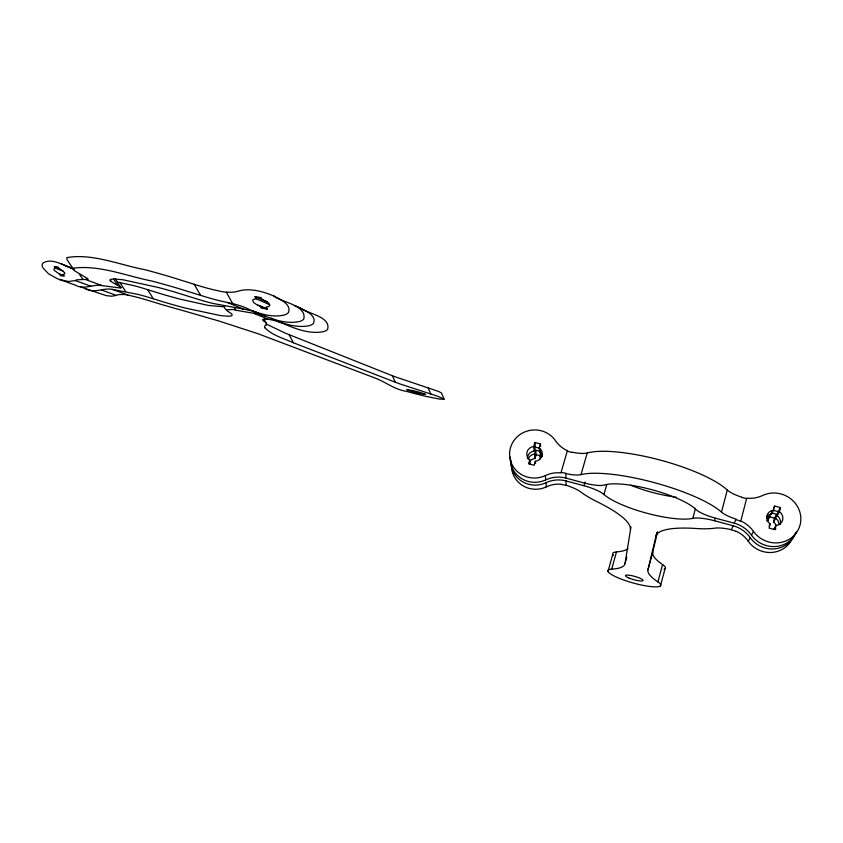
<?xml version="1.0" encoding="UTF-8"?>
<svg xmlns="http://www.w3.org/2000/svg" width="843" height="843" viewBox="0 0 843 843"><rect width="100%" height="100%" fill="white"/><g stroke="black" fill="none" stroke-linecap="round" stroke-linejoin="round"><path stroke-width="1.26" d="M657.572 531.775L652.777 551.996A97.335 19.832 14.6 0 0 662.577 564.568L657.919 581.912A27.461 5.132 15.6 0 1 633.42 583.061A27.461 5.132 15.6 0 1 611.723 569.141A93.573 18.304 16.4 0 0 625.032 563.503L630.964 526.928M657.919 581.912A97.63 18.757 14.8 0 1 647.961 569.815L656.834 532.628M776.266 525.611A7.893 7.471 22.4 0 0 773.505 522.144L774.506 518.15L776.709 514.262L772.146 513.05M773.505 522.144L775.686 518.297L776.709 514.262M780.102 524.631A8.04 7.608 21.9 0 0 777.172 515.684L778.194 511.617L780.481 507.581L774.664 506.042L773.558 508.066M780.481 507.581L779.448 511.69A8.135 7.682 21.7 0 1 775.971 525.558L774.928 529.699L769.101 528.139L770.144 523.998A8.135 7.682 21.7 0 1 773.632 510.152L774.664 506.042M766.761 520.837A7.893 7.471 22.4 0 1 767.868 520.647L768.626 517.644M767.868 520.647L770.755 513.756M766.898 516.201A8.04 7.608 21.9 0 1 771.429 514.156L772.199 511.111M510.89 460.088A24.531 23.625 -5.5 0 0 545.99 482.702A28.504 27.671 -0.3 0 1 566.022 480.931L583.946 485.737A22.466 5.248 15.9 0 1 603.967 494.493A50.675 12.013 15.2 0 0 647.002 513.271A50.675 12.013 15.2 0 0 692.82 518.361A23.056 5.321 14.7 0 1 714.59 520.784L715.254 518.255M796.551 531.807A25.901 24.5 21.9 0 1 775.592 546.506A25.901 24.5 21.9 0 1 751.492 535.168A29.737 28.42 22.7 0 0 734.274 523.197L736.097 519.172A24.363 5.88 14.3 0 1 721.513 512.144L727.267 490.036A79.411 19.969 15.1 0 0 659.384 459.867A79.411 19.969 15.1 0 0 587.202 452.976A23.383 6.08 16 0 1 571.965 452.196M692.82 518.361L695.475 508.34M660.438 585.948L665.032 568.772M647.961 569.815L652.777 551.996M625.032 563.503L626.77 557.16M611.723 569.141L616.475 551.923A93.299 19.357 16.3 0 0 627.993 548.709M608.014 571.438L612.735 554.399M603.967 494.493L606.749 484.609M583.946 485.737L585.01 482.017M734.274 523.197L715.612 518.203A23.941 5.732 14.6 0 1 695.791 509.362A50.675 12.013 15.2 0 0 651.607 489.635A50.675 12.013 15.2 0 0 604.621 484.967A23.298 5.648 15.9 0 1 583.988 482.934L565.927 478.097L565.779 473.618A23.478 5.753 16.1 0 0 581.017 474.609L587.202 452.976M529.91 461.258A7.534 7.26 -5.4 0 1 535.02 458.539L536.159 454.683L535.695 450.204L540.026 451.353M540.416 443.966L539.246 447.939A7.756 7.461 -5.8 0 1 535.316 461.3L534.135 465.294L528.603 463.808L529.783 459.825A7.756 7.461 -5.8 0 1 533.724 446.474L534.894 442.512L540.416 443.966L540.626 446.284M542.407 456.421A7.671 7.387 -5.6 0 0 539.678 452.533L540.258 450.562M540.279 458.855L539.963 455.536L540.816 452.617M527.349 458.286A7.671 7.387 -5.6 0 1 534.22 451.079L535.379 447.159L534.894 442.512M535.02 458.539L534.546 454.092L535.695 450.204M87.904 279.286L77.019 279.802A44.173 11.054 20.9 0 0 75.153 280.54L68.62 281.52L59.484 279.486A11.349 2.814 21.4 0 1 56.945 278.496L48.378 273.669L42.845 267.758A48.209 12.16 21.2 0 1 42.982 263.058C52.182 257.22 63.942 266.23 72.677 268.085M281.615 322.764A24.184 6.607 19.4 0 0 273.006 320.203A15.701 4.31 19.4 0 0 268.611 319.371L263.964 319.17L262.879 320.034A4.31 1.191 19.6 0 0 263.669 320.804A14.268 3.888 19.7 0 1 266.314 323.364A13.92 3.793 19.7 0 1 265.682 325.24M714.59 520.784L733.104 525.758L731.345 529.625A22.93 5.216 14.5 0 0 715.033 528.139A79.695 18.904 15.2 0 1 696.097 528.498A109.042 23.288 14.4 0 0 655.833 536.327M793.105 536.369A25.416 24.078 22.4 0 1 772.831 552.355A25.416 24.078 22.4 0 1 748.289 541.28L750.196 537.644A29.516 28.219 22.9 0 0 733.104 525.758M751.492 535.168L753.473 531.396A26.207 24.763 21.7 0 0 788.827 539.509A26.207 24.763 21.7 0 0 797.299 506.211A26.207 24.763 21.7 0 0 762.609 495.484A29.674 28.019 16.5 0 1 746.687 498.202L740.828 520.995A30.085 28.725 22.4 0 1 753.473 531.396M771.429 514.156L773.632 510.152M769.058 525.937L770.144 523.998M777.172 515.684L779.448 511.69M775.971 525.558L773.726 529.404A8.04 7.608 21.9 0 0 775.939 528.856M59.484 279.486L75.343 285.113C84.247 290.329 93.057 283.68 102.161 285.629L120.97 288.085L115.502 278.949M80.485 286.578A12.076 3.014 21.2 0 0 85.596 288.749C94.5 293.912 103.394 287.452 112.509 289.412L138.241 294.439A82.625 20.443 20.3 0 1 147.894 297.136L167.399 303.111A217.557 63.92 21.7 0 0 185.702 308.169L221.014 315.693L229.486 316.273L231.878 315.735L232.12 314.576A8.736 2.35 20 0 0 230.655 313.132L228.485 311.731A5.005 1.359 20 0 1 226.693 310.35M63.373 271.13L55.501 268.243L54.237 268.717A14.974 3.762 21.4 0 0 54.173 270.35L59.21 273.87M224.765 306.852L208.495 305.461L180.328 299.191A200.94 59.347 21.8 0 1 161.877 294.081L142.172 287.969A77.809 19.589 20.5 0 0 134.374 285.756L117.546 282.131M256.188 298.822L255.345 298.886A15.532 4.415 19.7 0 0 252.721 300.677L253.806 302.658L256.493 304.513A6.554 1.855 19.8 0 0 260.023 305.956L267.263 309.033L266.146 306.936L267.379 306.82A15.68 4.457 19.9 0 0 269.739 305.177L268.759 303.206L266.146 301.341A6.596 1.886 19.8 0 0 262.31 299.76L261.161 297.6L255.029 296.683L256.188 298.822L269.707 304.681M257.189 312.669A25.733 7.029 19.7 0 0 243.595 309.149L212.594 303.364A91.824 26.238 20.7 0 1 201.635 300.382L174.448 291.963A172.625 42.034 19.8 0 0 158.484 287.526L122.92 279.75L113.594 278.917L110.791 279.307L110.085 280.298A8.051 2.086 21 0 0 110.897 281.436L120.665 287.2A3.361 0.864 21 0 1 121.034 287.589M87.935 279.223A3.277 0.832 21.3 0 0 87.356 278.464L74.837 270.961A12.814 3.288 21.3 0 1 73.899 269.897L67.05 259.655L66.839 257.621C92.14 253.058 120.243 265.092 145.186 269.76A244.744 58.736 19.7 0 1 170.286 276.82L199.243 285.872A85.786 25.153 20.9 0 0 213.247 289.707L221.119 291.457A22.877 6.502 20.4 0 0 226.303 292.194L230.75 292.289A54.848 15.743 20.7 0 0 238.748 290.951C250.508 287.853 262.921 291.499 273.827 295.988C280.213 302.036 307.274 304.945 303.765 319.097A49.769 14.162 19.8 0 1 299.581 321.51C283.122 324.987 266.925 316.81 252.194 310.73M55.501 268.243L54.342 266.546L58.041 267.094L59.2 268.812A3.593 0.906 21.5 0 1 60.38 269.265L64.574 272.605A15.142 3.793 21.6 0 1 64.395 274.049L63.088 274.523L64.237 276.219L60.527 275.619L59.379 273.933L63.752 275.513M267.273 309.054L261.161 308.064L260.023 305.956M265.787 316.315A25.964 7.092 19.6 0 0 253.669 313.269L235.745 310.224C231.151 307.811 224.575 312.932 224.227 305.893M73.899 269.897L73.836 268.095C100.011 264.902 126.545 276.061 152.14 281.109A258.653 60.475 19.5 0 1 176.988 288.074L205.618 296.905A91.413 26.428 20.7 0 0 221.151 301.109L232.71 303.649A23.73 6.491 19.9 0 1 245.292 307.663A22.793 6.238 19.9 0 1 248.811 309.244A20.495 5.764 19.8 0 0 251.931 310.624C262.11 314.502 273.469 317.579 284.333 314.997A51.897 14.774 20.1 0 0 288.485 312.468C291.625 304.07 279.718 299.181 273.827 295.988M116.366 295.377A39.242 9.895 20.5 0 1 119.232 294.576L124.3 294.492A15.606 3.952 20.7 0 1 127.988 295.082L135.28 296.799A80.728 19.842 20.3 0 1 149.148 300.73A365.83 114.88 22.7 0 0 180.834 309.982L218.959 321.025L258.032 333.744L374.555 377.843C385.662 381.9 394.566 389.666 406.695 391.394A122.899 35.027 18.1 0 0 427.612 396.716L439.751 399.108L444.103 399.203L441.447 392.954L438.613 391.458L394.081 376.431L285.608 333.27L266.504 324.155M72.15 268.169L72.867 268.359M535.379 447.159L539.741 448.318M773.6 510.394L778.194 511.617M536.159 454.683L540.437 455.821M768.879 516.643L774.506 518.15M444.092 399.097L437.317 396.126L398.802 383.565L293.343 342.753C283.712 338.359 272.415 335.588 264.892 327.769M85.596 288.738L106.26 295.63L111.687 296.22L116.355 295.377L101.402 289.992M75.153 280.54L91.107 286.283M85.617 279.57L102.161 285.629M112.509 289.412L127.978 295.082M54.342 266.546L58.768 268.169M60.464 263.501A12.192 3.087 21.6 0 1 65.048 265.524L72.941 268.464M70.433 267.874L73.52 269.022A14.278 3.678 21.5 0 1 70.433 267.874A14.415 3.709 21.5 0 1 65.059 265.513M227.325 302.479L243.553 309.118M253.638 313.248L268.622 319.381M272.257 318.812L270.824 318.222A22.898 6.259 19.6 0 1 274.291 319.75A20.59 5.785 19.5 0 0 277.336 321.099C287.4 324.945 298.559 327.948 309.328 325.672A48.441 13.773 19.7 0 0 313.522 323.343C316.915 315.366 305.155 310.614 299.613 307.6A21.075 6.049 19.4 0 0 294.323 305.482M277.6 321.204C291.847 327.168 307.453 334.692 323.364 331.668A46.576 13.235 19.5 0 0 327.579 329.444C331.489 316.209 305.451 313.185 299.613 307.6M257.937 305.198L266.883 308.991M262.31 299.76L266.809 301.72M255.029 296.683L267.315 302.036M79.4 274.144L82.888 279.381M110.159 279.76L111.023 281.098M113.542 278.917L117.788 285.535M119.875 282.5L125.712 291.646M147.673 289.686L153.331 298.812M194.196 284.281L200.634 295.356M234.259 307.569L235.745 310.224M226.303 292.184L232.71 303.649M264.017 319.17L266.272 323.354M262.953 319.486L263.659 320.804M289.075 334.671L293.343 342.753M392.364 375.767L395.335 382.248M428.139 387.896L430.815 394.06M529.783 459.825L530.321 464.293A7.671 7.387 -5.6 0 1 529.13 463.197M533.724 446.474L534.22 451.079M535.316 461.3L535.547 463.534M539.246 447.939L539.678 452.533M545.379 475.568A29.041 28.156 -0.7 0 1 560.964 472.881L567.381 450.699A28.715 27.419 -0.9 0 1 555.537 440.784A24.984 24.036 -5.8 0 0 521.891 433.355A24.984 24.036 -5.8 0 0 512.512 465.462A24.984 24.036 -5.8 0 0 545.379 475.568L545.748 479.878A28.715 27.872 -0.4 0 1 565.927 478.097M545.99 482.702L546.348 486.864A28.198 27.398 0 0 1 561.48 484.261M566.022 480.931L566.159 485.241A22.139 5.111 16.1 0 1 580.911 492.059A79.695 18.904 15.2 0 0 597.402 501.891A104.016 22.656 16.4 0 1 630.29 529.383M264.797 327.737A18.736 5.09 19.3 0 1 265.787 325.282M731.324 529.889A18.167 13.646 23.4 0 1 735.928 531.406M736.034 531.174A29.189 27.914 23.2 0 1 748.289 541.28M581.017 474.609A79.695 18.904 15.2 0 1 653.241 482.344A79.695 18.904 15.2 0 1 721.513 512.144M676.065 497.17A50.496 12.687 15.1 0 1 630.68 485.199M766.814 517.813A7.977 7.555 22.1 0 1 769.986 516.78M775.686 518.297A7.977 7.555 22.1 0 1 779.048 524.494M528.087 459.172A7.608 7.334 -5.5 0 1 534.546 454.092M539.963 455.536A7.608 7.334 -5.5 0 1 541.491 457.043M561.459 484.514A17.545 13.456 8.8 0 1 566.053 485.473M546.348 486.864A24.268 23.393 -5.4 0 1 511.564 466.147M795.529 532.671A25.711 24.331 22.1 0 1 775.023 548.825A25.711 24.331 22.1 0 1 750.196 537.644M662.577 564.568A27.376 5.437 15.5 0 1 664.042 569.331M613.398 555.4A27.376 5.437 15.5 0 1 616.475 551.923M746.645 498.466A18.946 15.016 -0.8 0 1 741.65 497.402M741.766 497.18A24.268 6.207 14.1 0 1 727.267 490.036M736.181 519.625A19.073 7.229 23.9 0 1 740.67 521.353M561.038 472.491A18.398 7.777 4.6 0 1 566.085 473.302M545.748 479.878A24.71 23.794 -5.6 0 1 510.394 457.117M571.965 452.438A18.251 14.637 33.3 0 1 567.297 450.952M407.043 389.666L407.77 390.14A4.194 1.106 17.8 0 0 408.265 390.341L413.534 391.995A39.8 10.79 17.8 0 0 419.445 393.502L425.483 394.471L424.904 394.06A3.625 0.959 17.6 0 0 424.345 393.829L418.307 391.953A38.251 9.905 17.6 0 0 413.081 390.636L407.043 389.666M629.015 578.066A9.147 1.707 15.6 0 0 643.04 580.627A9.147 1.707 15.6 0 0 630.785 575.484A9.147 1.707 15.6 0 0 629.015 578.066"/></g></svg>
